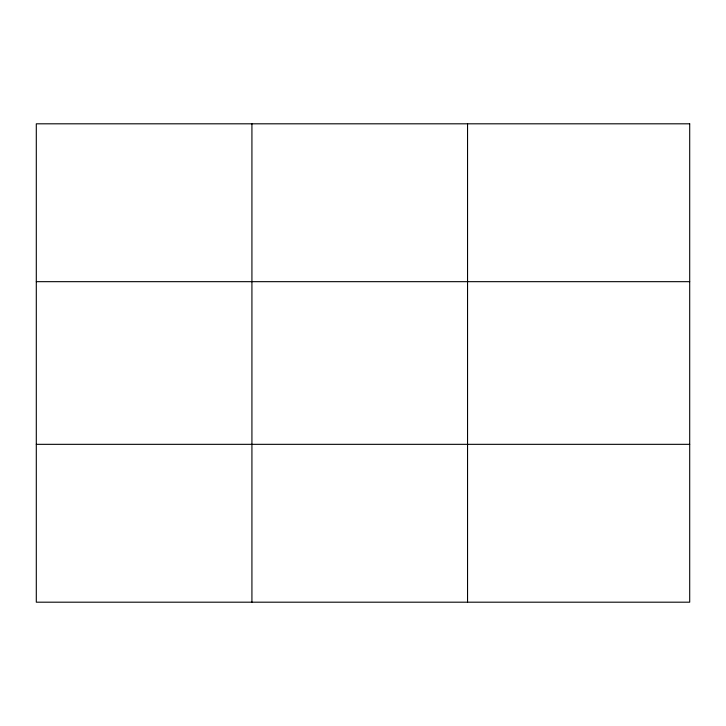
<?xml version="1.0" encoding="UTF-8"?>
<svg xmlns="http://www.w3.org/2000/svg" width="726" height="726" viewBox="0 0 726 726"><rect width="100%" height="100%" fill="white"/><g stroke="black" fill="none" stroke-linecap="round" stroke-linejoin="round"><path stroke-width="1.09" d="M251.922 602.19L251.922 123.81M467.544 602.19L467.544 123.81M36.3 281.67L689.7 281.67M36.3 444.33L689.7 444.33M689.7 123.81L689.7 602.19L36.3 602.19L36.3 123.81L689.7 123.81"/></g></svg>
